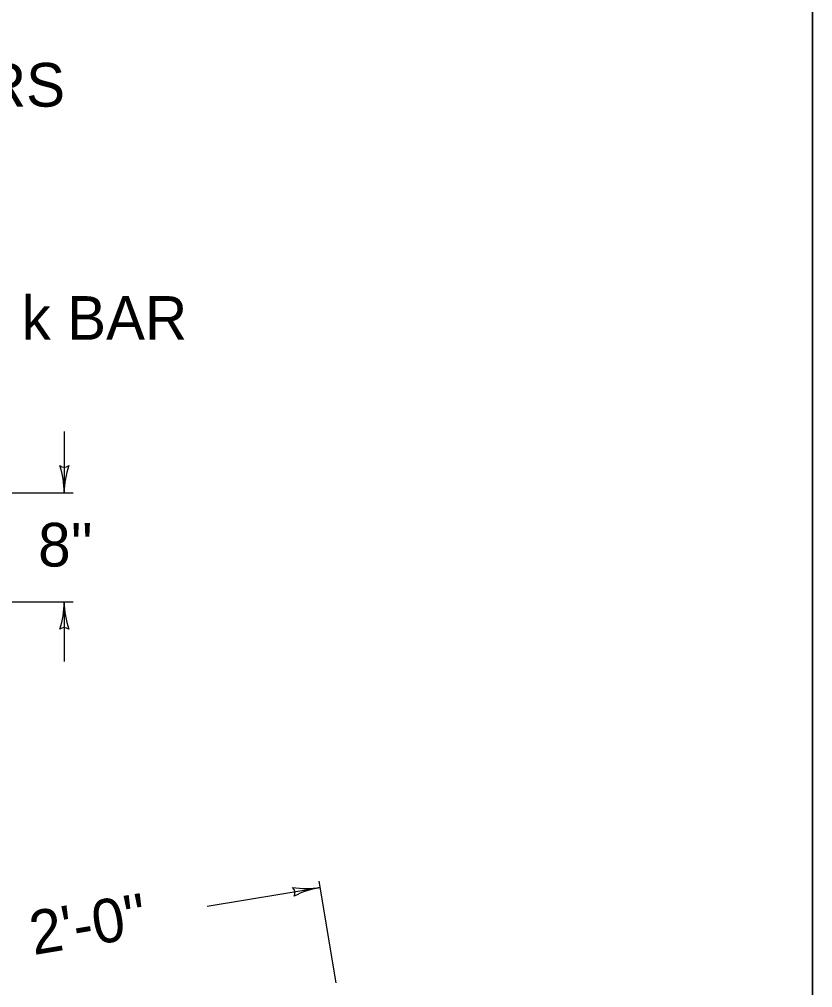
# Model space of a CAD drawing. Extents: x 1007 to 1035.5, y 1000.5 to 1021.5.
# Drawn here: x 1031.867 to 1035.5, y 1008.437 to 1012.869 of the extents above; entities that cross this region are included whole.
import ezdxf

# ---------------------------------------------------------------- set-up
doc = ezdxf.new("R2010")
doc.units = 0
for name, color, linetype in [('1', 7, 'Continuous'), ('10', 7, 'Continuous'), ('11', 7, 'Continuous'), ('2', 7, 'Continuous'), ('Level 3', 7, 'Continuous')]:
    doc.layers.add(name, color=color, linetype=linetype)

msp = doc.modelspace()

# ---------------------------------------------------------------- linework, layer by layer
at = {"layer": '1'}
for p, q in [((1033.3173, 1008.4594), (1033.24, 1008.9245)), ((1032.7276, 1008.8101), (1033.2447, 1008.8961))]:
    msp.add_line(p, q, dxfattribs=at)
for centre, radius, start, end in [((1033.1806, 1009.2818), 0.3909, 260.7885, 279.4353), ((1033.0981, 1008.8718), 0.0313, 328.216, 50.3327), ((1033.3089, 1008.5105), 0.3909, 99.4414, 118.1101), ((1033.3089, 1008.5105), 0.3909, 99.4291, 99.4414)]:
    msp.add_arc(centre, radius, start, end, dxfattribs=at)
at = {"layer": '10'}
msp.add_line((1035.5, 1021.5), (1035.5, 1000.5), dxfattribs=at)
at = {"layer": '11'}
msp.add_lwpolyline([(1007, 1000.5), (1035.5, 1000.5), (1035.5, 1021.5), (1007, 1021.5)], close=True, dxfattribs=at)
at = {"layer": '2'}
for centre, radius, start, end in [((1032.0724, 1010.8512), 0.0313, 228.7746, 310.8913), ((1031.6814, 1010.7026), 0.3909, 0, 18.6688), ((1032.4633, 1010.7026), 0.3909, 161.3472, 179.9939), ((1031.6814, 1010.7026), 0.3909, 359.9878, 0), ((1031.6814, 1010.2026), 0.3909, 341.3472, 359.9939), ((1032.4633, 1010.2026), 0.3909, 180, 198.6688), ((1032.4633, 1010.2026), 0.3909, 179.9878, 180), ((1032.0723, 1010.0539), 0.0313, 48.7746, 130.8913)]:
    msp.add_arc(centre, radius, start, end, dxfattribs=at)
at = {"layer": 'Level 3'}
for p, q in [((1032.0724, 1010.9832), (1032.0724, 1010.7026)), ((1031.674, 1010.7026), (1032.114, 1010.7026)), ((1031.6881, 1010.2026), (1032.114, 1010.2026)), ((1032.0724, 1010.2026), (1032.0724, 1009.9307))]:
    msp.add_line(p, q, dxfattribs=at)

# ---------------------------------------------------------------- texts
at = {"layer": '1'}
msp.add_text("2'-0''", height=0.2, rotation=9.4432, dxfattribs=at).set_placement((1031.9317, 1008.5862))
at = {"layer": 'Level 3'}
for s, p in [('5-NO. 6 BARS', (1030.3373, 1012.4698)), ('k BAR', (1031.8775, 1011.4025)), ("8''", (1031.9528, 1010.3647))]:
    msp.add_text(s, height=0.2, dxfattribs=at).set_placement(p)

doc.saveas('drawing.dxf')
